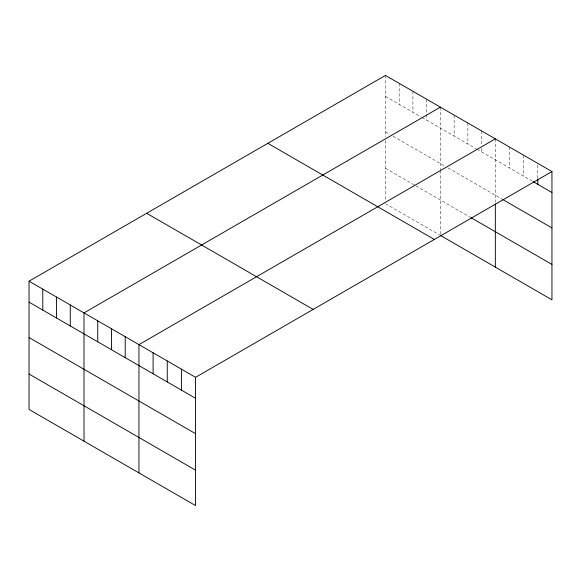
<?xml version="1.0" encoding="UTF-8"?>
<svg xmlns="http://www.w3.org/2000/svg" width="581" height="581" viewBox="0 0 581 581"><rect width="100%" height="100%" fill="white"/><g stroke="black" fill="none" stroke-linecap="round" stroke-linejoin="round"><path stroke-width="0.44" stroke-dasharray="2.9 2.18" d="M385.443 75.421L385.443 137.007M385.443 96.381L421.312 117.093M422.075 117.529L476.26 148.816M477.023 149.259L532.581 181.337M385.443 131.793L390.018 134.436M393.068 136.201L444.966 166.159M448.016 167.924L502.042 199.109M385.443 168.279L415.204 185.462M415.967 185.898L470.152 217.185M385.443 203.684L439.628 234.971M537.795 165.127L537.795 178.229M523.641 155.214L523.641 176.174M509.493 147.037L509.493 168.003M495.339 138.866L495.339 202.188M481.598 130.936L481.598 144.916M481.598 148.409L481.598 151.902M467.865 123.005L467.865 143.972M454.124 115.074L454.124 136.041M440.391 107.144L440.391 169.594M440.391 170.465L440.391 234.528M426.65 99.213L426.65 120.173M412.917 91.282L412.917 112.242M399.176 83.352L399.176 104.311M385.443 140.479L385.443 201.033"/><path stroke-width="0.87" d="M29.05 281.182L195.557 377.316L195.557 505.579L29.05 409.445L29.05 281.182L385.443 75.421L551.95 171.555L551.95 299.818L440.391 235.407M440.391 107.144L83.998 312.905L83.998 441.168M495.339 138.866L138.946 344.627L138.946 472.89M195.557 377.316L551.95 171.555M533.329 181.766L551.95 192.514M502.783 199.544L551.95 227.926M470.915 217.628L551.95 264.413M267.834 143.318L434.341 239.452M146.659 213.278L313.166 309.412M29.05 302.142L195.557 398.275M29.05 337.554L195.557 433.687M29.05 374.033L195.557 470.167M537.795 179.108L537.795 184.344M495.339 203.931L495.339 267.137M181.41 369.146L181.41 390.105M167.255 360.968L167.255 381.935M153.101 352.798L153.101 373.765M125.213 336.697L125.213 357.656M111.472 328.766L111.472 349.726M97.739 320.835L97.739 341.795M70.265 304.974L70.265 325.934M56.524 297.044L56.524 318.003M42.791 289.113L42.791 310.072"/></g></svg>
